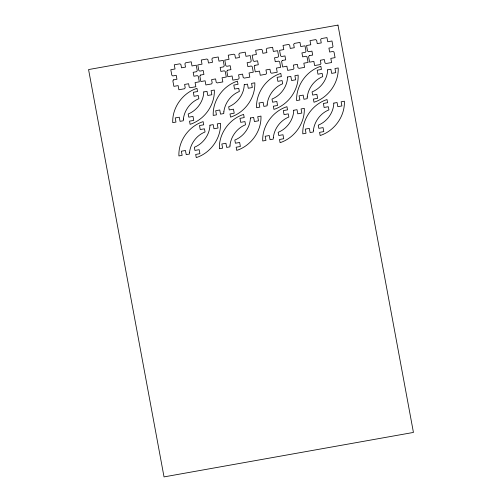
<?xml version="1.0" encoding="UTF-8"?>
<svg xmlns="http://www.w3.org/2000/svg" width="502" height="502" viewBox="0 0 502 502"><rect width="100%" height="100%" fill="white"/><g stroke="black" fill="none" stroke-linecap="round" stroke-linejoin="round"><path stroke-width="0.75" d="M183.374 119.068L183.293 120.769L180.055 121.346L179.289 117.211L175.211 117.939L175.976 122.074L172.738 122.651C172.092 107.585 182.659 92.92 196.96 88.352L197.55 91.527L193.326 92.28L194.067 96.277L198.29 95.524L198.88 98.699C190.54 101.981 184.385 110.195 183.374 119.068M189.536 152.344L189.455 154.051L186.217 154.629L185.451 150.487L181.373 151.215L182.138 155.35L178.9 155.927C178.254 140.861 188.827 126.197 203.128 121.628L203.712 124.803L199.495 125.556L200.235 129.554L204.452 128.801L205.042 131.976C196.709 135.258 190.553 143.472 189.536 152.344M203.774 91.916C203.523 101.442 197.016 110.49 188.187 113.985L188.777 117.161L193 116.408L193.741 120.411L189.518 121.158L190.107 124.333C204.408 119.765 214.975 105.1 214.329 90.034L211.091 90.611L211.857 94.752L207.778 95.474L207.012 91.339L203.774 91.916M209.943 125.193C209.692 134.718 203.184 143.767 194.356 147.262L194.939 150.437L199.162 149.684L199.903 153.687L195.686 154.44L196.269 157.609C210.57 153.041 221.144 138.376 220.491 123.31L217.253 123.887L218.025 128.029L213.946 128.75L213.181 124.615L209.943 125.193M223.848 111.852L223.767 113.559L220.529 114.136L219.763 109.994L215.684 110.722L216.45 114.858L213.218 115.435C212.566 100.369 223.139 85.704 237.44 81.136L238.023 84.311L233.806 85.064L234.547 89.061L238.764 88.308L239.354 91.483C231.02 94.765 224.865 102.979 223.848 111.852M230.01 145.128L229.935 146.835L226.697 147.412L225.931 143.271L221.853 143.999L222.618 148.134L219.38 148.711C218.734 133.645 229.301 118.98 243.602 114.412L244.192 117.587L239.969 118.34L240.709 122.337L244.932 121.584L245.522 124.76C237.182 128.041 231.027 136.255 230.01 145.128M244.254 84.7C244.003 94.225 237.496 103.274 228.667 106.769L229.257 109.944L233.474 109.191L234.214 113.195L229.998 113.948L230.581 117.117C244.882 112.548 255.455 97.884 254.809 82.817L251.571 83.395L252.337 87.536L248.258 88.258L247.492 84.123L244.254 84.7M250.416 117.976C250.165 127.502 243.658 136.557 234.829 140.045L235.419 143.221L239.642 142.468L240.383 146.471L236.16 147.224L236.749 150.399C251.044 145.825 261.617 131.16 260.971 116.094L257.733 116.671L258.499 120.813L254.42 121.534L253.654 117.399L250.416 117.976M267.19 104.127L267.108 105.828L263.87 106.405L263.104 102.27L259.026 102.992L259.791 107.133L256.553 107.71C255.907 92.644 266.48 77.979 280.775 73.411L281.365 76.586L277.142 77.333L277.882 81.337L282.105 80.584L282.695 83.759C274.356 87.034 268.2 95.248 267.19 104.127M273.352 137.404L273.27 139.104L270.032 139.681L269.267 135.546L265.188 136.268L265.96 140.409L262.722 140.987C262.069 125.92 272.642 111.256 286.943 106.688L287.527 109.863L283.31 110.609L284.05 114.613L288.273 113.86L288.857 117.035C280.524 120.311 274.368 128.525 273.352 137.404M287.59 76.975C287.345 86.501 280.838 95.549 272.002 99.045L272.592 102.22L276.815 101.467L277.556 105.464L273.333 106.217L273.923 109.392C288.223 104.824 298.79 90.159 298.144 75.093L294.906 75.67L295.672 79.805L291.599 80.533L290.827 76.398L287.59 76.975M293.758 110.252C293.507 119.777 287 128.826 278.171 132.321L278.761 135.496L282.977 134.743L283.718 138.74L279.501 139.493L280.085 142.668C294.385 138.1 304.959 123.436 304.312 108.369L301.075 108.947L301.84 113.082L297.761 113.81L296.996 109.674L293.758 110.252M307.255 96.98L307.174 98.687L303.936 99.264L303.17 95.123L299.092 95.851L299.857 99.992L296.626 100.569C295.973 85.497 306.546 70.838 320.847 66.264L321.431 69.439L317.214 70.192L317.954 74.189L322.171 73.436L322.761 76.611C314.428 79.893 308.272 88.107 307.255 96.98M313.417 130.256L313.342 131.963L310.104 132.541L309.332 128.399L305.26 129.127L306.025 133.268L302.788 133.846C302.141 118.779 312.708 104.115 327.009 99.54L327.599 102.715L323.376 103.468L324.116 107.466L328.339 106.713L328.929 109.888C320.59 113.17 314.434 121.384 313.417 130.256M327.662 69.828C327.411 79.354 320.903 88.408 312.075 91.904L312.664 95.079L316.881 94.326L317.622 98.323L313.405 99.076L313.988 102.251C328.289 97.683 338.863 83.018 338.21 67.946L334.978 68.523L335.744 72.664L331.665 73.392L330.9 69.251L327.662 69.828M333.824 103.105C333.573 112.63 327.066 121.685 318.237 125.18L318.826 128.355L323.05 127.602L323.79 131.599L319.567 132.352L320.157 135.527C334.451 130.959 345.025 116.295 344.378 101.222L341.14 101.799L341.906 105.941L337.827 106.669L337.062 102.527L333.824 103.105M173.554 79.862L172.857 80.841L173.88 86.357L178.122 85.604L178.888 89.758L184.516 88.76L185.207 87.775L184.592 84.449L188.601 83.734L189.223 87.059L190.22 87.737L195.849 86.739L195.077 82.579L199.319 81.826L198.296 76.31L197.292 75.626L193.904 76.229L193.176 72.301L196.564 71.692L197.261 70.713L196.238 65.197L191.996 65.95L191.224 61.796L185.602 62.794L184.905 63.779L185.52 67.105L181.511 67.82L180.896 64.494L179.892 63.817L174.269 64.814L175.041 68.975L170.799 69.728L171.822 75.244L172.82 75.927L176.215 75.325L176.942 79.253L173.554 79.862M200.536 75.049L199.84 76.034L200.863 81.55L205.105 80.791L205.876 84.951L211.499 83.947L212.195 82.962L211.58 79.636L215.59 78.921L216.205 82.246L217.209 82.93L222.832 81.926L222.06 77.766L226.302 77.013L225.279 71.497L224.275 70.813L220.886 71.422L220.158 67.488L223.547 66.885L224.243 65.9L223.221 60.384L218.979 61.137L218.213 56.983L212.584 57.987L211.894 58.966L212.509 62.292L208.499 63.007L207.878 59.682L206.88 59.004L201.252 60.008L202.024 64.162L197.782 64.921L198.805 70.437L199.809 71.115L203.197 70.512L203.925 74.447L200.536 75.049M227.519 70.236L226.829 71.221L227.852 76.737L232.087 75.984L232.859 80.138L238.481 79.134L239.178 78.155L238.563 74.829L242.573 74.114L243.188 77.44L244.192 78.117L249.814 77.113L249.048 72.959L253.284 72.2L252.261 66.684L251.264 66.007L247.869 66.609L247.141 62.675L250.536 62.072L251.226 61.093L250.203 55.571L245.967 56.331L245.196 52.17L239.573 53.174L238.877 54.16L239.492 57.485L235.482 58.201L234.867 54.875L233.863 54.191L228.241 55.195L229.006 59.355L224.77 60.108L225.793 65.624L226.791 66.308L230.186 65.699L230.914 69.634L227.519 70.236M254.916 65.354L254.219 66.339L255.242 71.855L259.484 71.096L260.249 75.256L265.878 74.252L266.575 73.267L265.953 69.941L269.969 69.232L270.584 72.558L271.582 73.236L277.211 72.232L276.439 68.077L280.681 67.318L279.658 61.802L278.654 61.125L275.265 61.727L274.538 57.793L277.926 57.19L278.623 56.205L277.6 50.689L273.358 51.449L272.592 47.288L266.964 48.292L266.267 49.271L266.888 52.597L262.872 53.312L262.257 49.987L261.26 49.309L255.631 50.313L256.403 54.467L252.161 55.226L253.184 60.742L254.188 61.42L257.576 60.817L258.304 64.752L254.916 65.354M282.306 60.472L281.616 61.451L282.639 66.973L286.874 66.214L287.646 70.374L293.275 69.37L293.965 68.385L293.35 65.059L297.36 64.344L297.975 67.67L298.979 68.354L304.601 67.35L303.835 63.189L308.071 62.436L307.048 56.921L306.051 56.237L302.656 56.845L301.928 52.911L305.323 52.308L306.013 51.323L304.99 45.807L300.754 46.56L299.983 42.406L294.36 43.41L293.664 44.389L294.279 47.715L290.269 48.43L289.654 45.105L288.65 44.427L283.028 45.431L283.793 49.585L279.558 50.344L280.58 55.86L281.578 56.538L284.973 55.935L285.701 59.864L282.306 60.472M309.295 55.659L308.598 56.644L309.621 62.16L313.863 61.401L314.628 65.561L320.257 64.557L320.947 63.578L320.332 60.253L324.342 59.537L324.963 62.863L325.961 63.541L331.59 62.537L330.818 58.383L335.06 57.623L334.037 52.108L333.033 51.43L329.645 52.032L328.917 48.098L332.305 47.495L333.002 46.51L331.979 40.995L327.737 41.754L326.965 37.594L321.343 38.598L320.646 39.583L321.261 42.908L317.251 43.624L316.637 40.298L315.632 39.614L310.01 40.618L310.782 44.772L306.54 45.531L307.563 51.047L308.567 51.725L311.955 51.122L312.683 55.057L309.295 55.659M337.971 25.1L88.565 69.565L164.028 476.9L413.435 432.435L337.971 25.1"/></g></svg>
